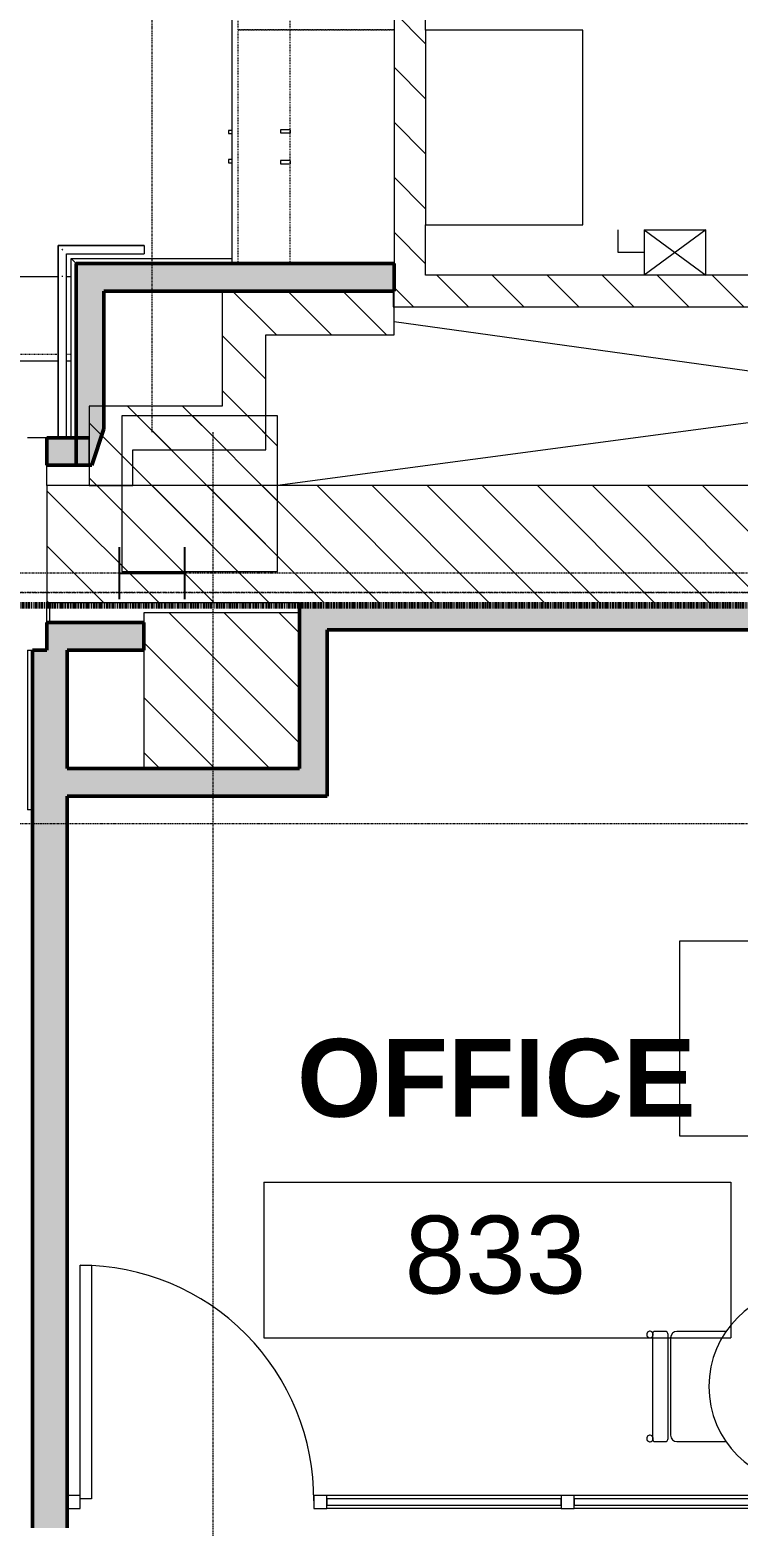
# Model space of a CAD drawing. Header units: inches. Extents: x -1205 to 1409, y -1117 to 895.
# Drawn here: x -363.7 to -254.5, y -698 to -467.4 of the extents above; entities that cross this region are included whole.
import ezdxf

# ---------------------------------------------------------------- set-up
doc = ezdxf.new("R2010")
doc.units = ezdxf.units.IN
doc.header["$MEASUREMENT"] = 0
for name, pattern in [('Dash', [0.25, 0.125, -0.125]), ('Double Dash 3_8_', [1, 0.375, -0.125, 0.125, -0.125, 0.125, -0.125]), ('Double Dash 3_8__2_', [1, 0.375, -0.125, 0.125, -0.125, 0.125, -0.125]), ('Grid Line 1_4_', [0.4375, 0.25, -0.0625, 0.0625, -0.0625]), ('Overhead 1_16_', [0.101562, 0.0625, -0.039062])]:
    doc.linetypes.add(name, pattern=pattern)
for name, color, linetype, lineweight in [('A-AREA', 32, 'Continuous', 9), ('A-AREA-IDEN', 2, 'Continuous', 9), ('A-DETL', 90, 'Continuous', 13), ('A-DETL-THIN', 151, 'Continuous', 13), ('A-DOOR', 31, 'Continuous', 13), ('A-FLOR', 192, 'Continuous', 13), ('A-FLOR-HRAL', 11, 'Continuous', 13), ('A-GENM', 13, 'Continuous', 9), ('A-GLAZ-CURT', 52, 'Continuous', 9), ('A-GLAZ-CWMG', 51, 'Continuous', 9), ('A-WALL', 113, 'Continuous', 13), ('A-WALL-PATT', 111, 'Continuous', 13), ('C-PROP-LINE', 91, 'Double Dash 3_8_', 20), ('E-ELEC-EQPM', 71, 'Continuous', 13), ('I-FURN', 30, 'Continuous', 9), ('I-WALL', 2, 'Continuous', 13), ('Q-CASE', 31, 'Continuous', 9), ('S-COLS', 52, 'Continuous', 13), ('S-COLS-SYMB', 171, 'Continuous', 20), ('S-GRID', 1, 'Continuous', 9), ('S-STRS', 31, 'Continuous', 13)]:
    doc.layers.add(name, color=color, linetype=linetype, lineweight=lineweight)
doc.styles.add('Arial_5', font='arial.ttf', dxfattribs={"height": 12})
doc.styles.add('Arial_B', font='arialbd.ttf', dxfattribs={"height": 12})
pattern_1 = [(135, (0, 0), (-4.24264, -4.24264), [])]

# ---------------------------------------------------------------- blocks, each defined once
blk = doc.blocks.new('Metering Switchboard - 30_x26_25_-1138200-8TH FLOOR TELECOM PLAN')
at = {"layer": 'E-ELEC-EQPM', "color": 53, "lineweight": 9}
for p, q in [((15, 0), (-15, 0)), ((-15, 0), (-15, -24.25)), ((15, -24.25), (15, 0)), ((-15, -24.25), (15, -24.25))]:
    blk.add_line(p, q, dxfattribs=at)
blk = doc.blocks.new('Combination Starter - Disconnect Switches - 208V Size 1-1139287-8TH FLOOR TELECOM PLAN')
at = {"layer": 'E-ELEC-EQPM', "color": 53, "lineweight": 9}
for p, q in [((-272.98, -501.68), (-272.98, -498.18)), ((-259.48, -498.18), (-268.98, -505.18)), ((-268.98, -498.18), (-259.48, -505.18)), ((-268.98, -498.18), (-259.48, -498.18)), ((-268.98, -498.18), (-268.98, -505.18)), ((-259.48, -505.18), (-259.48, -498.18)), ((-268.98, -501.68), (-272.98, -501.68))]:
    blk.add_line(p, q, dxfattribs=at)
blk = doc.blocks.new('Door-Accordion-Won-Door-FireGuard-Flat_20-60-90-180 - Door-Accordion-Won-Door-FireGuard-Flat_180-3244034-8TH FLOOR TELECOM PLAN')
at = {"layer": 'A-DOOR', "color": 253}
for p, q in [((94.06, 16.38), (91.06, 16.38)), ((94.06, 9), (94.06, 12.12)), ((94.06, -12.13), (94.06, -9)), ((91.06, -16.37), (91.81, -16.37))]:
    blk.add_line(p, q, dxfattribs=at)
blk = doc.blocks.new('Basic Wall _ Metal Stud - 5 3_8_ - Acoustic Plywood Face Pattern to deck - ___-2777457-8TH FLOOR TELECOM PLAN')
at = {"layer": 'I-WALL', "color": 253}
for p in [(-364.03, -562.99), (-363.28, -587.62)]:
    blk.add_line(p, (-364.03, -587.62), dxfattribs=at)
blk = doc.blocks.new('Curtain Wall-Store Front-Sgl w swing _ Bar - Store Front Door-3130016-8TH FLOOR TELECOM PLAN')
at = {"layer": 'A-DOOR', "color": 133, "lineweight": 20}
for p, q in [((-18, 36.5), (-16.25, 36.5)), ((-18, 1), (-18, 36.5)), ((-16.25, 36.5), (-16.25, 0.5)), ((-16.25, 0.5), (-18, 0.5))]:
    blk.add_line(p, q, dxfattribs=at)
at = {"layer": 'A-DOOR', "color": 53, "lineweight": 9}
blk.add_arc((-18, 0.5), 36, 359.5, 90, dxfattribs=at)
blk = doc.blocks.new('System Panel - Glazed Centered-3570784-8TH FLOOR TELECOM PLAN')
at = {"layer": 'A-GLAZ-CURT', "color": 253, "lineweight": 13}
for p, q in [((18.06, 0.5), (-18.06, 0.5)), ((-18.06, 0.5), (-18.06, -0.5)), ((18.06, -0.5), (18.06, 0.5)), ((-18.06, -0.5), (18.06, -0.5))]:
    blk.add_line(p, q, dxfattribs=at)
blk = doc.blocks.new('Rectangular Mullion - 2_ x 2_ Office Front-3570782-8TH FLOOR TELECOM PLAN')
at = {"layer": 'A-GLAZ-CWMG', "color": 53}
for p, q in [((-281.78, -693.31), (-317.91, -693.31)), ((-281.78, -695.31), (-317.91, -695.31))]:
    blk.add_line(p, q, dxfattribs=at)
blk = doc.blocks.new('Rectangular Mullion - 2_ x 2_ Office Front-1496762-8TH FLOOR TELECOM PLAN')
at = {"layer": 'A-GLAZ-CWMG', "color": 133, "lineweight": 20}
for p, q in [((0, 1), (-2, 1)), ((-2, 1), (-2, -1)), ((0, -1), (0, 1)), ((-2, -1), (0, -1))]:
    blk.add_line(p, q, dxfattribs=at)
blk = doc.blocks.new('Rectangular Mullion - 2_ x 2_ Office Front-1467735-8TH FLOOR TELECOM PLAN')
at = {"layer": 'A-GLAZ-CWMG', "color": 133, "lineweight": 20}
for p, q in [((-1, 1), (1, 1)), ((-1, -1), (-1, 1)), ((1, 1), (1, -1)), ((1, -1), (-1, -1))]:
    blk.add_line(p, q, dxfattribs=at)
blk = doc.blocks.new('Generic Model Adjustable Table - Default-3563884-8TH FLOOR TELECOM PLAN')
at = {"layer": 'A-GENM', "color": 53}
for p, q in [((30, 15), (-30, 15)), ((-30, 15), (-30, -15)), ((-30, -15), (30, -15))]:
    blk.add_line(p, q, dxfattribs=at)
blk = doc.blocks.new('Table-Dining Round w Chairs - 30_ Diameter-3133440-8TH FLOOR TELECOM PLAN')
at = {"layer": 'I-FURN', "color": 53}
for start, end in [(90, 270), (270, 90)]:
    blk.add_arc((4.08, -7.28), 15, start, end, dxfattribs=at)
blk = doc.blocks.new('Chair-Breuer - Chair-Breuer-V65-8TH FLOOR TELECOM PLAN')
at = {"layer": 'I-FURN', "color": 53}
for p, q in [((-8.5, 2.63), (-8.5, -5)), ((8.5, -5), (8.5, 2.63)), ((-8.5, -6.85), (-8.5, -8.3)), ((8, -6.35), (-8, -6.35)), ((-7.5, -6), (7.5, -6)), ((8.5, -8.3), (8.5, -6.85)), ((-8, -8.8), (8, -8.8))]:
    blk.add_line(p, q, dxfattribs=at)
for centre, radius, start, end in [((-7.5, -5), 1, 180, 270), ((-8, -6.85), 0.5, 90, 180), ((7.5, -5), 1, 270, 360), ((8, -6.85), 0.5, 0, 90), ((-8, -8.3), 0.5, 180, 270), ((8, -8.3), 0.5, 270, 0)]:
    blk.add_arc(centre, radius, start, end, dxfattribs=at)
for points in [[(-8.01, -8.68), (-8.05, -8.68), (-8.13, -8.68), (-8.25, -8.73), (-8.35, -8.8), (-8.45, -8.92), (-8.53, -9.11), (-8.5, -9.33), (-8.41, -9.49), (-8.3, -9.59), (-8.16, -9.66), (-8.06, -9.67), (-8.01, -9.67)], [(-8.01, -9.67), (-7.97, -9.67), (-7.89, -9.66), (-7.78, -9.62), (-7.68, -9.55), (-7.57, -9.43), (-7.49, -9.24), (-7.52, -9.02), (-7.61, -8.86), (-7.72, -8.76), (-7.86, -8.69), (-7.96, -8.68), (-8.01, -8.68)], [(8.02, -8.68), (7.98, -8.68), (7.9, -8.68), (7.79, -8.73), (7.69, -8.8), (7.58, -8.92), (7.5, -9.11), (7.53, -9.33), (7.62, -9.49), (7.73, -9.59), (7.87, -9.66), (7.97, -9.67), (8.02, -9.67)], [(8.02, -9.67), (8.06, -9.67), (8.14, -9.66), (8.26, -9.62), (8.36, -9.55), (8.46, -9.43), (8.54, -9.24), (8.51, -9.02), (8.42, -8.86), (8.31, -8.76), (8.17, -8.69), (8.07, -8.68), (8.02, -8.68)]]:
    blk.add_open_spline(points, degree=3, knots=[0, 0, 0, 0, 0.076923, 0.153846, 0.230769, 0.307692, 0.461538, 0.615385, 0.711538, 0.807692, 0.903846, 1, 1, 1, 1], dxfattribs=at)
blk = doc.blocks.new('Counter Top wo Backsplash - 24_ Depth-4824216-8TH FLOOR TELECOM PLAN')
at = {"layer": 'Q-CASE'}
for p, q in [((-47.26, 0), (-47.26, -25)), ((-47.26, -25), (25.74, -25))]:
    blk.add_line(p, q, dxfattribs=at)
blk = doc.blocks.new('112 - 3_-0_ New-1711574-8TH FLOOR TELECOM PLAN')
at = {"layer": 'Q-CASE', "linetype": 'Dash'}
for p, q in [((-17.26, -24), (-17.26, 0)), ((18.74, 0), (18.74, -24)), ((18.74, -24), (-17.26, -24))]:
    blk.add_line(p, q, dxfattribs=at)
at = {"layer": 'Q-CASE', "color": 53}
for p, q in [((-1.76, -25), (-1.76, -25.5)), ((-1.27, -25.5), (-1.27, -25)), ((2.74, -25), (2.74, -25.5)), ((3.23, -25.5), (3.23, -25)), ((-1.76, -25.5), (-1.27, -25.5)), ((2.74, -25.5), (3.23, -25.5))]:
    blk.add_line(p, q, dxfattribs=at)
blk = doc.blocks.new('312 - 3_-0_-3156692-8TH FLOOR TELECOM PLAN')
at = {"layer": 'Q-CASE', "color": 53}
for p, q in [((-2.14, 19.94), (-2.62, 19.94)), ((-2.62, 19.94), (-2.62, 18.44)), ((-2.14, 18.44), (-2.14, 19.94)), ((2.61, 19.94), (2.13, 19.94)), ((2.13, 19.94), (2.13, 18.44)), ((2.61, 18.44), (2.61, 19.94)), ((-2.14, 18.44), (-2.62, 18.44)), ((2.61, 18.44), (2.13, 18.44))]:
    blk.add_line(p, q, dxfattribs=at)
at = {"layer": 'Q-CASE', "linetype": 'Dash'}
for p, q in [((-18, 2.44), (-18, 18.44)), ((-18, 18.44), (18, 18.44)), ((18, 18.44), (18, 2.44)), ((18, 2.44), (-18, 2.44))]:
    blk.add_line(p, q, dxfattribs=at)
blk = doc.blocks.new('112 - 3_-0_ New-V110-8TH FLOOR TELECOM PLAN')
at = {"layer": 'Q-CASE', "linetype": 'Dash'}
for p, q in [((-17.26, -24), (-17.26, 0)), ((18.74, -24), (-17.26, -24))]:
    blk.add_line(p, q, dxfattribs=at)
at = {"layer": 'Q-CASE', "color": 53}
for p, q in [((-1.76, -25), (-1.76, -25.5)), ((-1.27, -25.5), (-1.27, -25)), ((2.74, -25), (2.74, -25.5)), ((3.23, -25.5), (3.23, -25)), ((-1.76, -25.5), (-1.27, -25.5)), ((2.74, -25.5), (3.23, -25.5))]:
    blk.add_line(p, q, dxfattribs=at)
blk = doc.blocks.new('Top Rail Type - Top Rail_Internal_-5372878-8TH FLOOR TELECOM PLAN')
at = {"layer": 'A-FLOR-HRAL', "color": 53, "lineweight": 9}
for p, q in [((-359.29, -500.62), (-359.29, -505.28)), ((-346.04, -500.62), (-359.29, -500.62)), ((-358.04, -505.28), (-358.04, -501.87)), ((-358.04, -501.87), (-346.04, -501.87)), ((-346.04, -501.15), (-346.04, -501.34)), ((-359.29, -505.28), (-359.29, -530.24)), ((-358.04, -530.24), (-358.04, -505.28))]:
    blk.add_line(p, q, dxfattribs=at)
blk.add_open_spline([(-358.57, -501.34), (-358.58, -501.33), (-358.59, -501.32), (-358.62, -501.28), (-358.66, -501.24), (-358.71, -501.2), (-358.74, -501.17), (-358.75, -501.16), (-358.76, -501.15)], degree=3, knots=[0.45304362, 0.45304362, 0.45304362, 0.45304362, 0.45833333, 0.47916667, 0.5, 0.52083333, 0.54166667, 0.54695638, 0.54695638, 0.54695638, 0.54695638], dxfattribs=at)
blk.add_open_spline([(-358.58, -505.37), (-358.61, -505.37), (-358.66, -505.37), (-358.72, -505.37), (-358.75, -505.37)], degree=3, dxfattribs=at)
blk = doc.blocks.new('Top Rail Type - Top Rail_Internal_-V120-8TH FLOOR TELECOM PLAN')
at = {"layer": 'A-FLOR-HRAL', "color": 53, "lineweight": 9}
for p, q in [((-359.29, -500.62), (-346.04, -500.62)), ((-359.29, -505.37), (-359.29, -500.62)), ((-358.04, -501.87), (-346.04, -501.87)), ((-358.04, -505.37), (-358.04, -501.87)), ((-346.04, -500.62), (-346.04, -501.87)), ((-359.29, -530.24), (-359.29, -505.37)), ((-358.04, -530.24), (-358.04, -505.37))]:
    blk.add_line(p, q, dxfattribs=at)
blk = doc.blocks.new('Family - ___-850868-8TH FLOOR TELECOM PLAN')
at = {"layer": 'C-PROP-LINE', "color": 133, "linetype": 'Double Dash 3_8__2_'}
blk.add_line((-889.89, -554.08), (389.27, -554.08), dxfattribs=at)
blk = doc.blocks.new('Family - ___-851313-8TH FLOOR TELECOM PLAN')
at = {"layer": 'C-PROP-LINE', "color": 133, "linetype": 'Double Dash 3_8__2_'}
blk.add_line((389.27, -554.08), (-889.89, -554.08), dxfattribs=at)
blk = doc.blocks.new('18433_1 - AEO NY - CENTRAL_rvt-1-8TH FLOOR TELECOM PLAN')
at = {"layer": 'A-WALL-PATT', "lineweight": 9}
h = blk.add_hatch(dxfattribs=at)
h.set_pattern_fill('FP_1', color=53, style=0, pattern_type=2)
h.set_pattern_definition(pattern_1)
h.paths.add_polyline_path([(-302.66, -505.18), (-302.66, -327.15), (-307.54, -327.15), (-307.54, -505.18)], flags=0)
at = {"layer": 'A-WALL-PATT'}
for points in [[(-356.54, -534.49), (-354.1, -534.49), (-352.29, -528.86), (-352.29, -503.37), (-356.54, -503.37), (-356.54, -522.44)], [(-352.29, -507.62), (-307.54, -507.62), (-307.56, -503.37), (-352.29, -503.37)], [(-354.54, -534.49), (-354.54, -530.24), (-361.03, -530.24), (-361.03, -534.49)], [(-317.85, -581.24), (-317.85, -555.62), (-322.1, -555.62), (-322.1, -581.24)], [(-99.35, -559.87), (-95.1, -559.87), (-95.1, -555.62), (-317.85, -555.62), (-317.85, -559.87), (-130.77, -559.87)], [(-346.1, -562.99), (-346.1, -558.74), (-361.03, -558.74), (-361.03, -562.99), (-357.91, -562.99)], [(-317.85, -585.49), (-317.85, -581.24), (-357.91, -581.24), (-357.91, -585.49)]]:
    blk.add_hatch(color=253, dxfattribs=at).paths.add_polyline_path(points, flags=0)
at = {"layer": 'A-WALL-PATT', "lineweight": 9}
h = blk.add_hatch(dxfattribs=at)
h.set_pattern_fill('FP_1', color=53, style=0, pattern_type=2)
h.set_pattern_definition(pattern_1)
h.paths.add_polyline_path([(-118.54, -510.06), (-118.54, -505.18), (-197.98, -505.18), (-197.98, -510.06)], flags=0)
h.paths.add_polyline_path([(-307.56, -510.06), (-223.98, -510.06), (-223.98, -505.18), (-307.66, -505.18), (-307.66, -510.06)], flags=0)
h = blk.add_hatch(dxfattribs=at)
h.set_pattern_fill('FP_1', color=53, style=0, pattern_type=2)
h.set_pattern_definition(pattern_1)
h.paths.add_polyline_path([(-334.04, -532.12), (-327.29, -532.12), (-327.29, -507.62), (-334.04, -507.62), (-334.04, -525.37)], flags=0)
h = blk.add_hatch(dxfattribs=at)
h.set_pattern_fill('FP_1', color=53, style=0, pattern_type=2)
h.set_pattern_definition(pattern_1)
h.paths.add_polyline_path([(-307.54, -514.37), (-307.56, -507.62), (-327.29, -507.62), (-327.29, -514.37), (-307.56, -514.37)], flags=0)
h = blk.add_hatch(dxfattribs=at)
h.set_pattern_fill('FP_1', color=53, style=0, pattern_type=2)
h.set_pattern_definition(pattern_1)
h.paths.add_polyline_path([(-347.79, -537.62), (-347.79, -525.37), (-354.54, -525.37), (-354.54, -537.62), (-351.76, -537.62)], flags=0)
h = blk.add_hatch(dxfattribs=at)
h.set_pattern_fill('FP_1', color=53, style=0, pattern_type=2)
h.set_pattern_definition(pattern_1)
h.paths.add_polyline_path([(-334.04, -532.12), (-334.04, -525.37), (-347.79, -525.37), (-347.79, -532.12)], flags=0)
h = blk.add_hatch(dxfattribs=at)
h.set_pattern_fill('FP_1', color=53, style=0, pattern_type=2)
h.set_pattern_definition(pattern_1)
h.paths.add_polyline_path([(99.52, -555.62), (99.52, -537.62), (-361.03, -537.62), (-361.03, -555.62), (46.01, -555.62)], flags=0)
h.paths.add_polyline_path([(-514.73, -555.62), (-513.41, -555.62), (-513.41, -537.62), (-853.35, -537.62), (-853.35, -555.62), (-520.1, -555.62)], flags=0)
at = {"layer": 'A-WALL-PATT', "lineweight": 5}
blk.add_hatch(color=9, dxfattribs=at).paths.add_polyline_path([(-357.91, -587.62), (-357.91, -562.99), (-363.28, -562.99), (-363.28, -587.62)], flags=0)
h = blk.add_hatch(color=9, dxfattribs=at)
h.paths.add_polyline_path([(-357.91, -884.74), (-357.91, -752.31), (-363.28, -752.31), (-363.28, -884.74)], flags=0)
h.paths.add_polyline_path([(-357.91, -698.31), (-357.91, -587.62), (-363.28, -587.62), (-363.28, -698.31)], flags=0)
at = {"layer": 'S-COLS', "lineweight": 9}
h = blk.add_hatch(dxfattribs=at)
h.set_pattern_fill('FP_1', color=53, style=0, pattern_type=2)
h.set_pattern_definition(pattern_1)
h.paths.add_polyline_path([(-325.48, -550.87), (-325.48, -526.87), (-349.48, -526.87), (-349.48, -550.87)], flags=0)
h = blk.add_hatch(dxfattribs=at)
h.set_pattern_fill('FP_1', color=53, style=0, pattern_type=2)
h.set_pattern_definition(pattern_1)
h.paths.add_polyline_path([(-322.1, -581.24), (-322.1, -557.24), (-346.1, -557.24), (-346.1, -581.24)], flags=0)
at = {"layer": 'A-AREA', "color": 53}
blk.add_line((-360.6, -558.74), (-360.6, -555.62), dxfattribs=at)
at = {"layer": 'A-DETL-THIN', "color": 53, "lineweight": 9}
for p, q in [((-118.54, -510.06), (-325.48, -537.62)), ((-307.54, -512.3), (-125.72, -537.62))]:
    blk.add_line(p, q, dxfattribs=at)
at = {"layer": 'A-FLOR', "color": 253}
for p, q in [((-421.79, -505.37), (-359.29, -505.37)), ((-358.04, -505.37), (-357.29, -505.37))]:
    blk.add_line(p, q, dxfattribs=at)
at = {"layer": 'A-WALL', "color": 133, "lineweight": 20}
for p, q in [((-327.29, -507.62), (-334.04, -507.62)), ((-334.04, -507.62), (-334.04, -525.37)), ((-307.54, -507.62), (-327.29, -507.62)), ((-307.54, -514.37), (-307.54, -507.62)), ((-327.29, -514.37), (-307.54, -514.37)), ((-327.29, -532.12), (-327.29, -514.37)), ((-354.54, -525.37), (-354.54, -530.24)), ((-347.79, -525.37), (-354.54, -525.37)), ((-334.04, -525.37), (-347.79, -525.37)), ((-347.79, -537.62), (-347.79, -532.12)), ((-347.79, -532.12), (-334.04, -532.12)), ((-334.04, -532.12), (-327.29, -532.12)), ((-354.54, -534.49), (-354.54, -537.62)), ((-354.54, -537.62), (-361.03, -537.62)), ((-361.03, -537.62), (-361.03, -555.62)), ((-85.41, -537.62), (-347.79, -537.62)), ((-361.03, -555.62), (-322.1, -555.62))]:
    blk.add_line(p, q, dxfattribs=at)
at = {"layer": 'A-WALL', "color": 253}
for p, q in [((-354.54, -534.49), (-354.54, -530.24)), ((-354.54, -530.24), (-354.54, -534.49)), ((-347.79, -537.62), (-354.54, -537.62)), ((-354.54, -537.62), (-347.79, -537.62))]:
    blk.add_line(p, q, dxfattribs=at)
at = {"layer": 'A-WALL-PATT', "lineweight": 9}
for p, q in [((-356.54, -503.37), (-357.29, -502.62)), ((-357.29, -502.62), (-332.54, -502.62)), ((-357.29, -502.62), (-356.54, -503.37)), ((-357.29, -530.24), (-357.29, -502.62))]:
    blk.add_line(p, q, dxfattribs=at)
at = {"layer": 'I-WALL', "color": 133, "lineweight": 20}
for p, q in [((-307.54, -332.02), (-307.54, -505.18)), ((-302.66, -467.4), (-302.66, -462.02)), ((-302.66, -505.18), (-302.66, -497.4)), ((-307.54, -505.18), (-307.66, -505.18)), ((-307.66, -505.18), (-307.66, -510.06)), ((-223.98, -505.18), (-302.66, -505.18)), ((-307.66, -510.06), (-223.98, -510.06))]:
    blk.add_line(p, q, dxfattribs=at)
at = {"layer": 'I-WALL', "color": 213, "lineweight": 50}
for p, q in [((-352.29, -503.37), (-356.54, -503.37)), ((-356.54, -503.37), (-356.54, -534.49)), ((-307.54, -503.37), (-352.29, -503.37)), ((-307.54, -507.62), (-307.54, -503.37)), ((-352.29, -528.86), (-352.29, -507.62)), ((-352.29, -507.62), (-307.54, -507.62)), ((-354.54, -530.24), (-361.03, -530.24)), ((-361.03, -530.24), (-361.03, -534.49)), ((-354.1, -534.49), (-352.29, -528.86)), ((-361.03, -534.49), (-354.54, -534.49)), ((-356.54, -534.49), (-354.1, -534.49)), ((-322.1, -555.62), (-322.1, -581.24)), ((-346.1, -558.74), (-361.03, -558.74)), ((-361.03, -558.74), (-361.03, -562.99)), ((-346.1, -562.99), (-346.1, -558.74)), ((-317.85, -581.24), (-317.85, -559.87)), ((-317.85, -559.87), (-203.54, -559.87)), ((-363.28, -562.99), (-363.28, -587.62)), ((-361.03, -562.99), (-363.28, -562.99)), ((-357.91, -581.24), (-357.91, -562.99)), ((-357.91, -562.99), (-346.1, -562.99)), ((-322.1, -581.24), (-357.91, -581.24)), ((-317.85, -585.49), (-317.85, -581.24)), ((-357.91, -585.49), (-317.85, -585.49)), ((-357.91, -587.62), (-357.91, -585.49)), ((-363.28, -587.62), (-363.28, -698.31)), ((-357.91, -698.31), (-357.91, -587.62))]:
    blk.add_line(p, q, dxfattribs=at)
at = {"layer": 'S-COLS', "color": 133, "lineweight": 20}
for p, q in [((-325.48, -526.87), (-349.48, -526.87)), ((-349.48, -526.87), (-349.48, -550.87)), ((-325.48, -550.87), (-325.48, -526.87)), ((-349.48, -550.87), (-325.48, -550.87)), ((-322.1, -557.24), (-346.1, -557.24)), ((-346.1, -557.24), (-346.1, -581.24)), ((-322.1, -581.24), (-322.1, -557.24)), ((-346.1, -581.24), (-322.1, -581.24))]:
    blk.add_line(p, q, dxfattribs=at)
at = {"layer": 'S-GRID', "linetype": 'Grid Line 1_4_'}
for p, q in [((-344.82, -529.37), (-344.82, 870.85)), ((-335.48, -529.37), (-335.48, -1087.29)), ((444.9, -551.12), (-904.42, -551.12)), ((444.9, -589.74), (-904.42, -589.74))]:
    blk.add_line(p, q, dxfattribs=at)
at = {"layer": 'S-STRS', "color": 53, "lineweight": 9}
for p, q in [((-421.79, -505.37), (-359.29, -505.37)), ((-358.04, -505.37), (-357.29, -505.37)), ((-421.79, -518.37), (-359.29, -518.37)), ((-358.04, -518.37), (-357.29, -518.37))]:
    blk.add_line(p, q, dxfattribs=at)
at = {"layer": 'S-STRS', "color": 53, "linetype": 'Overhead 1_16_', "lineweight": 9}
for p, q in [((-421.79, -517.37), (-359.29, -517.37)), ((-358.04, -517.37), (-357.29, -517.37))]:
    blk.add_line(p, q, dxfattribs=at)
at = {"color": 133, "linetype": 'Double Dash 3_8__2_', "lineweight": 20}
for name in ['Family - ___-850868-8TH FLOOR TELECOM PLAN', 'Family - ___-851313-8TH FLOOR TELECOM PLAN']:
    blk.add_blockref(name, (0, 0), dxfattribs=at)
at = {"color": 53, "lineweight": 9}
for name, p, rotation in [('Counter Top wo Backsplash - 24_ Depth-4824216-8TH FLOOR TELECOM PLAN', (-307.54, -477.63), 270.0000000000007), ('112 - 3_-0_ New-1711574-8TH FLOOR TELECOM PLAN', (-307.54, -448.63), 270.0000000000002), ('312 - 3_-0_-3156692-8TH FLOOR TELECOM PLAN', (-305.1, -449.37), 89.99999999999991), ('112 - 3_-0_ New-V110-8TH FLOOR TELECOM PLAN', (-307.54, -484.63), 270.0000000000002), ('312 - 3_-0_-3156692-8TH FLOOR TELECOM PLAN', (-305.1, -485.37), 89.99999999999991), ('Metering Switchboard - 30_x26_25_-1138200-8TH FLOOR TELECOM PLAN', (-302.66, -482.4), 89.9999999999999), ('Table-Dining Round w Chairs - 30_ Diameter-3133440-8TH FLOOR TELECOM PLAN', (-251.28, -680.6), 89.9999999999999), ('Chair-Breuer - Chair-Breuer-V65-8TH FLOOR TELECOM PLAN', (-258.92, -676.51), 269.9999999999951), ('Rectangular Mullion - 2_ x 2_ Office Front-1496762-8TH FLOOR TELECOM PLAN', (-357.91, -694.31), 180)]:
    blk.add_blockref(name, p, dxfattribs=dict(at, rotation=rotation))
for name, p in [('Combination Starter - Disconnect Switches - 208V Size 1-1139287-8TH FLOOR TELECOM PLAN', (0, 0)), ('Top Rail Type - Top Rail_Internal_-5372878-8TH FLOOR TELECOM PLAN', (0, 0)), ('Top Rail Type - Top Rail_Internal_-V120-8TH FLOOR TELECOM PLAN', (0, 0)), ('Door-Accordion-Won-Door-FireGuard-Flat_20-60-90-180 - Door-Accordion-Won-Door-FireGuard-Flat_180-3244034-8TH FLOOR TELECOM PLAN', (-455.09, -546.62)), ('Basic Wall _ Metal Stud - 5 3_8_ - Acoustic Plywood Face Pattern to deck - ___-2777457-8TH FLOOR TELECOM PLAN', (0, 0)), ('Generic Model Adjustable Table - Default-3563884-8TH FLOOR TELECOM PLAN', (-233.54, -622.87)), ('Curtain Wall-Store Front-Sgl w swing _ Bar - Store Front Door-3130016-8TH FLOOR TELECOM PLAN', (-337.91, -694.31)), ('Rectangular Mullion - 2_ x 2_ Office Front-3570782-8TH FLOOR TELECOM PLAN', (0, 0)), ('System Panel - Glazed Centered-3570784-8TH FLOOR TELECOM PLAN', (-299.85, -694.31)), ('Rectangular Mullion - 2_ x 2_ Office Front-3570782-8TH FLOOR TELECOM PLAN', (38.12, 0)), ('System Panel - Glazed Centered-3570784-8TH FLOOR TELECOM PLAN', (-261.72, -694.31))]:
    blk.add_blockref(name, p, dxfattribs=at)
at = {"color": 53, "lineweight": 9, "extrusion": (0, 0, -1), "rotation": 180}
for p in [(318.91, -694.31), (280.78, -694.31)]:
    blk.add_blockref('Rectangular Mullion - 2_ x 2_ Office Front-1467735-8TH FLOOR TELECOM PLAN', p, dxfattribs=at)
blk = doc.blocks.new('W-Wide Flange-Column - W10X49-823309-8TH FLOOR TELECOM PLAN')
at = {"layer": 'S-COLS-SYMB', "color": 63, "lineweight": 25}
for p, q in [((-4.01, 5.05), (4.01, 5.05)), ((0, 5.05), (0, -5.05)), ((-4.01, -5.05), (4.01, -5.05))]:
    blk.add_line(p, q, dxfattribs=at)
blk = doc.blocks.new('5649_structural model_2019_rvt-1-8TH FLOOR TELECOM PLAN')
at = {"color": 123, "lineweight": 13, "rotation": 89.9999999999999}
blk.add_blockref('W-Wide Flange-Column - W10X49-823309-8TH FLOOR TELECOM PLAN', (-344.82, -551.12), dxfattribs=at)
blk = doc.blocks.new('Room Tag - Room Tag-84095-8TH FLOOR TELECOM PLAN')
at = {"layer": 'A-AREA-IDEN'}
for p, q in [((-0.375, -0.0625), (-0.375, -0.3125)), ((-0.375, -0.0625), (0.375, -0.0625)), ((0.375, -0.0625), (0.375, -0.3125)), ((-0.375, -0.3125), (0.375, -0.3125))]:
    blk.add_line(p, q, dxfattribs=at)

msp = doc.modelspace()

# ---------------------------------------------------------------- block references
at = {"lineweight": 5}
msp.add_blockref('18433_1 - AEO NY - CENTRAL_rvt-1-8TH FLOOR TELECOM PLAN', (0, 0), dxfattribs=at)

# ---------------------------------------------------------------- next in the draw order: linework, layer by layer
at = {"layer": 'A-DETL', "linetype": 'Double Dash 3_8_', "lineweight": 140}
msp.add_line((304.4, -556.12), (-896.85, -556.12), dxfattribs=at)

# ---------------------------------------------------------------- next in the draw order: block references
at = {"lineweight": 5}
msp.add_blockref('5649_structural model_2019_rvt-1-8TH FLOOR TELECOM PLAN', (0, 0), dxfattribs=at)
at = {"layer": 'A-AREA-IDEN', "xscale": 95.99999999999994, "yscale": 95.99999999999994, "zscale": 95.99999999999994}
msp.add_blockref('Room Tag - Room Tag-84095-8TH FLOOR TELECOM PLAN', (-291.62, -638.99), dxfattribs=at)

# ---------------------------------------------------------------- next in the draw order: texts
at = {"layer": 'A-AREA-IDEN', "char_height": 12, "attachment_point": 1}
for s, insert, width, style in [('OFFICE', (-322.49, -622.92), 74.538, 'Arial_B'), ('833', (-305.9, -650.17), 33.633, 'Arial_5')]:
    msp.add_mtext(s, dxfattribs=dict(at, insert=insert, width=width, style=style))

doc.saveas('drawing.dxf')
